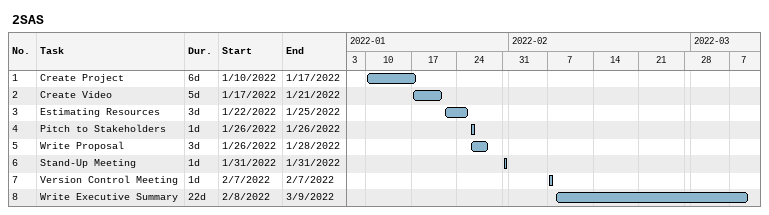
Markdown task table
2SAS

| ID | Task | Duration | Start | Finish |
|---|---|---|---|---|
| 1 | Create Project | 6d | 2022-01-10 | 2022-01-17 |
| 2 | Create Video | 5d | 2022-01-17 | 2022-01-21 |
| 3 | Estimating Resources | 3d | 2022-01-22 | 2022-01-25 |
| 4 | Pitch to Stakeholders | 1d | 2022-01-26 | 2022-01-26 |
| 5 | Write Proposal | 3d | 2022-01-26 | 2022-01-28 |
| 6 | Stand-Up Meeting | 1d | 2022-01-31 | 2022-01-31 |
| 7 | Version Control Meeting | 1d | 2022-02-07 | 2022-02-07 |
| 8 | Write Executive Summary | 22d | 2022-02-08 | 2022-03-09 |
